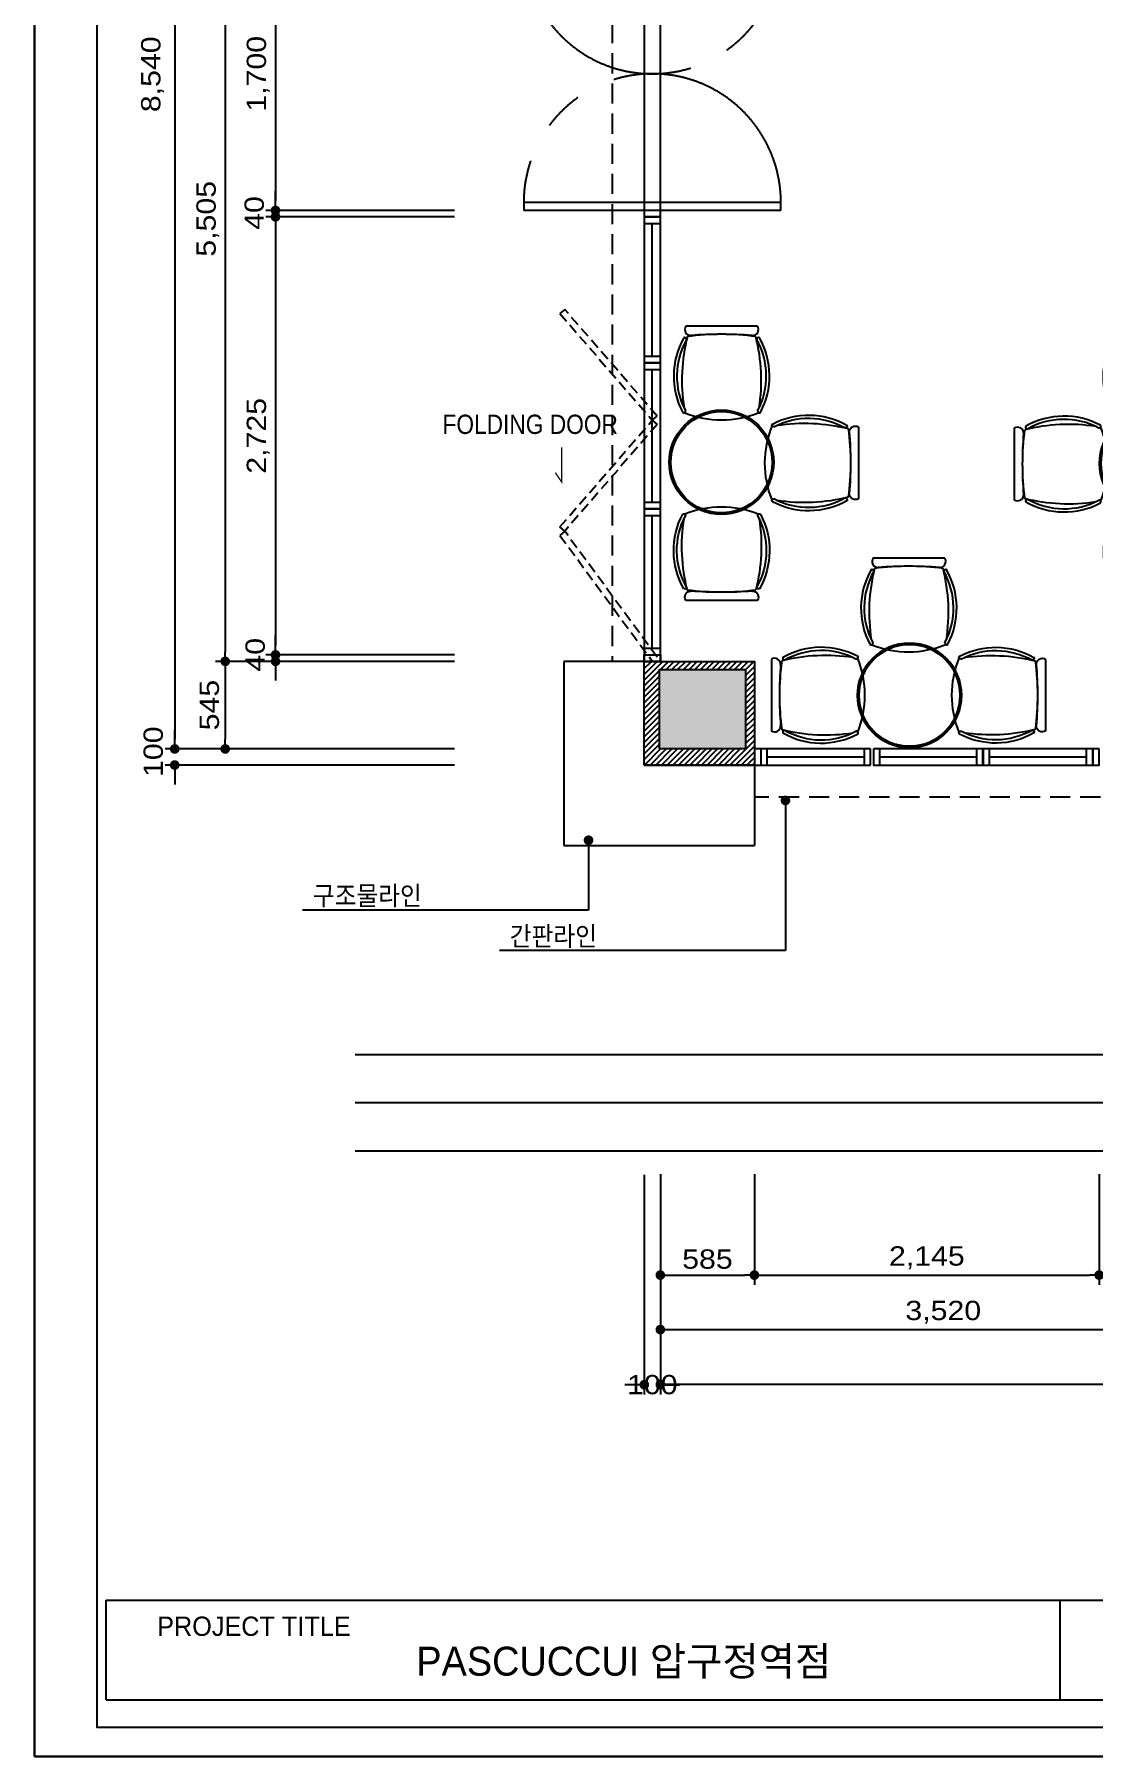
# Model space of a CAD drawing. Extents: x 700607 to 725777, y -92033 to -74213.
# Drawn here: x 700607 to 707196, y -92033 to -81320 of the extents above; entities that cross this region are included whole.
import ezdxf

# ---------------------------------------------------------------- set-up
doc = ezdxf.new("R2010")
doc.units = 0
doc.header["$MEASUREMENT"] = 0
for name, pattern in [('CENTER', [65, 60, -2, 1, -2]), ('CENTER2', [1.125, 0.75, -0.125, 0.125, -0.125]), ('HIDDEN2', [0.1875, 0.125, -0.0625])]:
    doc.linetypes.add(name, pattern=pattern)
doc.layers.get('0').update_dxf_attribs({"linetype": 'CONTINUOUS'})
doc.layers.get('DEFPOINTS').update_dxf_attribs({"linetype": 'CONTINUOUS'})
for name, color, linetype in [('253dim', 253, 'CONTINUOUS'), ('C200-CEN', 2, 'CENTER'), ('DOOR', 6, 'CONTINUOUS'), ('FUR', 6, 'CONTINUOUS'), ('SH', 3, 'CONTINUOUS'), ('TEXT', 7, 'CONTINUOUS'), ('WAL', 3, 'CONTINUOUS'), ('WALL', 2, 'CONTINUOUS')]:
    doc.layers.add(name, color=color, linetype=linetype)
doc.styles.add('A3', font='', dxfattribs={"width": 0.9, "height": 100})
doc.styles.get("Standard").update_dxf_attribs({"font": 'DotumChe.ttf'})
doc.styles.add('TITLE', font='')
doc.styles.add('울릉도L', font='', dxfattribs={"width": 1.2})
doc.styles.get('A3').set_extended_font_data('HY울릉도L')
doc.styles.get('TITLE').set_extended_font_data('HYHeadLine-Medium')
doc.styles.get('울릉도L').set_extended_font_data('HY울릉도L')
doc.dimstyles.new('CH60', dxfattribs={"dimscale": 60, "dimtxt": 2, "dimasz": 1, "dimexe": 1, "dimexo": 2, "dimgap": 0.6, "dimtad": 1, "dimdec": 0, "dimzin": 0, "dimdsep": 46, "dimlunit": 6, "dimtxsty": '울릉도L', "dimblk": 'DOT', "dimcen": 5, "dimclrd": 5, "dimclre": 5, "dimclrt": 7, "dimadec": 0, "dimazin": 0, "dimtfac": 1, "dimtdec": 0, "dimtix": 1, "dimtofl": 0, "dimtmove": 2, "dimatfit": 3, "dimldrblk": 'DOT', "dimfxl": 1, "dimtolj": 1, "dimtzin": 0, "dimarcsym": 0})
doc.dimstyles.get("Standard").update_dxf_attribs({"dimtxt": 0.18, "dimasz": 0.18, "dimexe": 0.18, "dimexo": 0.0625, "dimgap": 0.09, "dimtad": 0, "dimtih": 1, "dimtoh": 1, "dimdec": 4, "dimzin": 0, "dimdsep": 46, "dimtxsty": 'Standard', "dimcen": 0.09, "dimadec": 0, "dimazin": 0, "dimtfac": 1, "dimtdec": 4, "dimtofl": 0, "dimtmove": 0, "dimatfit": 3, "dimfxl": 1, "dimtolj": 1, "dimtzin": 0, "dimarcsym": 0})

# ---------------------------------------------------------------- blocks, each defined once
blk = doc.blocks.new('DOT')
at = {"color": 0, "linetype": 'ByBlock'}
blk.add_line((-0.5, 0), (-1, 0), dxfattribs=at)
at = {"color": 0, "linetype": 'ByBlock', "const_width": 0.5}
blk.add_lwpolyline([(-0.25, 0, 1), (0.25, 0, 1)], format="xyb", close=True, dxfattribs=at)
blk = doc.blocks.new('_DOT')
at = {"color": 0, "linetype": 'ByBlock'}
blk.add_line((-0.5, 0), (-1, 0), dxfattribs=at)
at = {"color": 0, "linetype": 'ByBlock', "const_width": 0.5}
blk.add_lwpolyline([(-0.25, 0, 1), (0.25, 0, 1)], format="xyb", close=True, dxfattribs=at)
blk = doc.blocks.new('*D49')
at = {"layer": '253dim', "color": 5, "lineweight": -2, "transparency": 16777216}
for p, q in [((703220, -77225), (701420, -77225)), ((701480, -77285), (701480, -85705)), ((703220, -85765), (701420, -85765))]:
    blk.add_line(p, q, dxfattribs=at)
at = {"layer": 'DEFPOINTS', "color": 0, "transparency": 16777216}
for p in [(703340, -77225), (701480, -85765), (703340, -85765)]:
    blk.add_point(p, dxfattribs=at)
at = {"layer": '253dim', "color": 5, "lineweight": -2, "transparency": 16777216, "xscale": 60, "yscale": 60, "zscale": 60}
for p, rotation in [((701480, -77225), 90), ((701480, -85765), 270)]:
    blk.add_blockref('_DOT', p, dxfattribs=dict(at, rotation=rotation))
at = {"layer": '253dim', "color": 7, "transparency": 16777216, "insert": (701342, -81568), "char_height": 120, "attachment_point": 5, "rotation": 90, "style": '울릉도L'}
blk.add_mtext('\\A1;8,540', dxfattribs=at)
blk = doc.blocks.new('*D50')
at = {"layer": '253dim', "color": 5, "lineweight": -2, "transparency": 16777216}
for p, q in [((703220, -79715), (701734, -79715)), ((701794, -79775), (701794, -85160)), ((703220, -85220), (701734, -85220))]:
    blk.add_line(p, q, dxfattribs=at)
at = {"layer": 'DEFPOINTS', "color": 0, "transparency": 16777216}
for p in [(703340, -79715), (701794, -85220), (703340, -85220)]:
    blk.add_point(p, dxfattribs=at)
at = {"layer": '253dim', "color": 5, "lineweight": -2, "transparency": 16777216, "xscale": 60, "yscale": 60, "zscale": 60}
for p, rotation in [((701794, -79715), 90), ((701794, -85220), 270)]:
    blk.add_blockref('_DOT', p, dxfattribs=dict(at, rotation=rotation))
at = {"layer": '253dim', "color": 7, "transparency": 16777216, "insert": (701686, -82467), "char_height": 120, "attachment_point": 5, "rotation": 90, "style": '울릉도L'}
blk.add_mtext('\\A1;5,505', dxfattribs=at)
blk = doc.blocks.new('*D51')
at = {"layer": '253dim', "color": 5, "lineweight": -2, "transparency": 16777216}
for p, q in [((703220, -80715), (702047, -80715)), ((702107, -80775), (702107, -82355)), ((703220, -82415), (702047, -82415))]:
    blk.add_line(p, q, dxfattribs=at)
at = {"layer": 'DEFPOINTS', "color": 0, "transparency": 16777216}
for p in [(703340, -80715), (702107, -82415), (703340, -82415)]:
    blk.add_point(p, dxfattribs=at)
at = {"layer": '253dim', "color": 5, "lineweight": -2, "transparency": 16777216, "xscale": 60, "yscale": 60, "zscale": 60}
for p, rotation in [((702107, -80715), 90), ((702107, -82415), 270)]:
    blk.add_blockref('_DOT', p, dxfattribs=dict(at, rotation=rotation))
at = {"layer": '253dim', "color": 7, "transparency": 16777216, "insert": (701999, -81565), "char_height": 120, "attachment_point": 5, "rotation": 90, "style": '울릉도L'}
blk.add_mtext('\\A1;1,700', dxfattribs=at)
blk = doc.blocks.new('*D52')
at = {"layer": '253dim', "color": 5, "lineweight": -2, "transparency": 16777216}
for p, q in [((703220, -85220), (701734, -85220)), ((701794, -85280), (701794, -85705)), ((703220, -85765), (701734, -85765))]:
    blk.add_line(p, q, dxfattribs=at)
at = {"layer": 'DEFPOINTS', "color": 0, "transparency": 16777216}
for p in [(703340, -85220), (701794, -85765), (703340, -85765)]:
    blk.add_point(p, dxfattribs=at)
at = {"layer": '253dim', "color": 5, "lineweight": -2, "transparency": 16777216, "xscale": 60, "yscale": 60, "zscale": 60}
for p, rotation in [((701794, -85220), 90), ((701794, -85765), 270)]:
    blk.add_blockref('_DOT', p, dxfattribs=dict(at, rotation=rotation))
at = {"layer": '253dim', "color": 7, "transparency": 16777216, "insert": (701696, -85492), "char_height": 120, "attachment_point": 5, "rotation": 90, "style": '울릉도L'}
blk.add_mtext('\\A1;545', dxfattribs=at)
blk = doc.blocks.new('*D53')
at = {"layer": '253dim', "color": 5, "lineweight": -2, "transparency": 16777216}
for p, q in [((701480, -85705), (701480, -85645)), ((703220, -85765), (701420, -85765)), ((703220, -85865), (701420, -85865)), ((701480, -85925), (701480, -85985))]:
    blk.add_line(p, q, dxfattribs=at)
at = {"layer": 'DEFPOINTS', "color": 0, "transparency": 16777216}
for p in [(703340, -85765), (701480, -85865), (703340, -85865)]:
    blk.add_point(p, dxfattribs=at)
at = {"layer": '253dim', "color": 5, "lineweight": -2, "transparency": 16777216, "xscale": 60, "yscale": 60, "zscale": 60}
for p, rotation in [((701480, -85765), 270), ((701480, -85865), 90)]:
    blk.add_blockref('_DOT', p, dxfattribs=dict(at, rotation=rotation))
at = {"layer": '253dim', "color": 7, "transparency": 16777216, "insert": (701347, -85782), "char_height": 120, "attachment_point": 5, "rotation": 90, "style": '울릉도L'}
blk.add_mtext('\\A1;100', dxfattribs=at)
blk = doc.blocks.new('*D54')
at = {"layer": '253dim', "color": 5, "lineweight": -2, "transparency": 16777216}
for p, q in [((703220, -82455), (702047, -82455)), ((702107, -82515), (702107, -85120)), ((703220, -85180), (702047, -85180))]:
    blk.add_line(p, q, dxfattribs=at)
at = {"layer": 'DEFPOINTS', "color": 0, "transparency": 16777216}
for p in [(703340, -82455), (702107, -85180), (703340, -85180)]:
    blk.add_point(p, dxfattribs=at)
at = {"layer": '253dim', "color": 5, "lineweight": -2, "transparency": 16777216, "xscale": 60, "yscale": 60, "zscale": 60}
for p, rotation in [((702107, -82455), 90), ((702107, -85180), 270)]:
    blk.add_blockref('_DOT', p, dxfattribs=dict(at, rotation=rotation))
at = {"layer": '253dim', "color": 7, "transparency": 16777216, "insert": (701999, -83817), "char_height": 120, "attachment_point": 5, "rotation": 90, "style": '울릉도L'}
blk.add_mtext('\\A1;2,725', dxfattribs=at)
blk = doc.blocks.new('*D55')
at = {"layer": '253dim', "color": 5, "lineweight": -2, "transparency": 16777216}
for p, q in [((702107, -85120), (702107, -85060)), ((703220, -85180), (702047, -85180)), ((703220, -85220), (702047, -85220)), ((702107, -85280), (702107, -85340))]:
    blk.add_line(p, q, dxfattribs=at)
at = {"layer": 'DEFPOINTS', "color": 0, "transparency": 16777216}
for p in [(702107, -85220), (703340, -85180), (703340, -85220)]:
    blk.add_point(p, dxfattribs=at)
at = {"layer": '253dim', "color": 5, "lineweight": -2, "transparency": 16777216, "xscale": 60, "yscale": 60, "zscale": 60}
for p, rotation in [((702107, -85180), 270), ((702107, -85220), 90)]:
    blk.add_blockref('_DOT', p, dxfattribs=dict(at, rotation=rotation))
at = {"layer": '253dim', "color": 7, "transparency": 16777216, "insert": (701981, -85179), "char_height": 120, "attachment_point": 5, "rotation": 90, "style": '울릉도L'}
blk.add_mtext('\\A1;40', dxfattribs=at)
blk = doc.blocks.new('A$C5D606B05')
at = {"layer": 'SH', "const_width": 7.94}
blk.add_lwpolyline([(0, 4), (215, 4), (157, 43)], dxfattribs=at)
blk = doc.blocks.new('A$C77AA6D7C')
at = {"layer": 'C200-CEN', "color": 8, "linetype": 'Continuous', "rotation": 270}
blk.add_blockref('A$C5D606B05', (0, 227), dxfattribs=at)
blk = doc.blocks.new('*D56')
at = {"layer": '253dim', "color": 5, "lineweight": -2, "transparency": 16777216}
for p, q in [((702107, -82355), (702107, -82295)), ((703220, -82415), (702047, -82415)), ((703220, -82455), (702047, -82455)), ((702107, -82515), (702107, -82575))]:
    blk.add_line(p, q, dxfattribs=at)
at = {"layer": 'DEFPOINTS', "color": 0, "transparency": 16777216}
for p in [(702107, -82455), (703340, -82415), (703340, -82455)]:
    blk.add_point(p, dxfattribs=at)
at = {"layer": '253dim', "color": 5, "lineweight": -2, "transparency": 16777216, "xscale": 60, "yscale": 60, "zscale": 60}
for p, rotation in [((702107, -82415), 270), ((702107, -82455), 90)]:
    blk.add_blockref('_DOT', p, dxfattribs=dict(at, rotation=rotation))
at = {"layer": '253dim', "color": 7, "transparency": 16777216, "insert": (701975, -82431), "char_height": 120, "attachment_point": 5, "rotation": 90, "style": '울릉도L'}
blk.add_mtext('\\A1;40', dxfattribs=at)
blk = doc.blocks.new('*D63')
at = {"layer": '253dim', "color": 5, "lineweight": -2, "transparency": 16777216}
for p, q in [((704501, -88415), (704501, -89777)), ((722137, -88415), (722137, -89777)), ((704561, -89717), (712731, -89717)), ((722077, -89717), (713437, -89717))]:
    blk.add_line(p, q, dxfattribs=at)
at = {"layer": 'DEFPOINTS', "color": 0, "transparency": 16777216}
for p in [(704501, -88295), (722137, -88295), (722137, -89717)]:
    blk.add_point(p, dxfattribs=at)
at = {"layer": '253dim', "color": 5, "lineweight": -2, "transparency": 16777216, "xscale": 60, "yscale": 60, "zscale": 60, "rotation": 180}
blk.add_blockref('_DOT', (704501, -89717), dxfattribs=at)
at = {"layer": '253dim', "color": 5, "lineweight": -2, "transparency": 16777216, "xscale": 60, "yscale": 60, "zscale": 60}
blk.add_blockref('_DOT', (722137, -89717), dxfattribs=at)
at = {"layer": '253dim', "color": 7, "transparency": 16777216, "insert": (713084, -89717), "char_height": 120, "attachment_point": 5, "style": '울릉도L'}
blk.add_mtext('\\A1;17,636', dxfattribs=at)
blk = doc.blocks.new('*D64')
at = {"layer": '253dim', "color": 5, "lineweight": -2, "transparency": 16777216}
for p, q in [((704401, -88415), (704401, -89780)), ((704501, -88415), (704501, -89780)), ((704341, -89720), (704281, -89720)), ((704561, -89720), (704621, -89720))]:
    blk.add_line(p, q, dxfattribs=at)
at = {"layer": 'DEFPOINTS', "color": 0, "transparency": 16777216}
for p in [(704401, -88295), (704501, -88295), (704501, -89720)]:
    blk.add_point(p, dxfattribs=at)
at = {"layer": '253dim', "color": 5, "lineweight": -2, "transparency": 16777216, "xscale": 60, "yscale": 60, "zscale": 60}
blk.add_blockref('_DOT', (704401, -89720), dxfattribs=at)
at = {"layer": '253dim', "color": 5, "lineweight": -2, "transparency": 16777216, "xscale": 60, "yscale": 60, "zscale": 60, "rotation": 180}
blk.add_blockref('_DOT', (704501, -89720), dxfattribs=at)
at = {"layer": '253dim', "color": 7, "transparency": 16777216, "insert": (704451, -89720), "char_height": 120, "attachment_point": 5, "style": '울릉도L'}
blk.add_mtext('\\A1;100', dxfattribs=at)
blk = doc.blocks.new('*D67')
at = {"layer": '253dim', "color": 5, "lineweight": -2, "transparency": 16777216}
for p, q in [((705086, -88411), (705086, -89098)), ((707231, -88411), (707231, -89098)), ((705146, -89038), (707171, -89038))]:
    blk.add_line(p, q, dxfattribs=at)
at = {"layer": 'DEFPOINTS', "color": 0, "transparency": 16777216}
for p in [(705086, -88291), (707231, -88291), (707231, -89038)]:
    blk.add_point(p, dxfattribs=at)
at = {"layer": '253dim', "color": 5, "lineweight": -2, "transparency": 16777216, "xscale": 60, "yscale": 60, "zscale": 60, "rotation": 180}
blk.add_blockref('_DOT', (705086, -89038), dxfattribs=at)
at = {"layer": '253dim', "color": 5, "lineweight": -2, "transparency": 16777216, "xscale": 60, "yscale": 60, "zscale": 60}
blk.add_blockref('_DOT', (707231, -89038), dxfattribs=at)
at = {"layer": '253dim', "color": 7, "transparency": 16777216, "insert": (706159, -88930), "char_height": 120, "attachment_point": 5, "style": '울릉도L'}
blk.add_mtext('\\A1;2,145', dxfattribs=at)
blk = doc.blocks.new('*D68')
at = {"layer": '253dim', "color": 5, "lineweight": -2, "transparency": 16777216}
for p, q in [((708021, -88341), (708021, -89437)), ((704501, -88411), (704501, -89437)), ((704561, -89377), (707961, -89377))]:
    blk.add_line(p, q, dxfattribs=at)
at = {"layer": 'DEFPOINTS', "color": 0, "transparency": 16777216}
for p in [(708021, -88221), (704501, -88291), (708021, -89377)]:
    blk.add_point(p, dxfattribs=at)
at = {"layer": '253dim', "color": 5, "lineweight": -2, "transparency": 16777216, "xscale": 60, "yscale": 60, "zscale": 60, "rotation": 180}
blk.add_blockref('_DOT', (704501, -89377), dxfattribs=at)
at = {"layer": '253dim', "color": 5, "lineweight": -2, "transparency": 16777216, "xscale": 60, "yscale": 60, "zscale": 60}
blk.add_blockref('_DOT', (708021, -89377), dxfattribs=at)
at = {"layer": '253dim', "color": 7, "transparency": 16777216, "insert": (706261, -89269), "char_height": 120, "attachment_point": 5, "style": '울릉도L'}
blk.add_mtext('\\A1;3,520', dxfattribs=at)
blk = doc.blocks.new('*D70')
at = {"layer": '253dim', "color": 5, "lineweight": -2, "transparency": 16777216}
for p, q in [((704501, -88411), (704501, -89098)), ((705086, -88411), (705086, -89098)), ((704561, -89038), (705026, -89038))]:
    blk.add_line(p, q, dxfattribs=at)
at = {"layer": 'DEFPOINTS', "color": 0, "transparency": 16777216}
for p in [(704501, -88291), (705086, -88291), (705086, -89038)]:
    blk.add_point(p, dxfattribs=at)
at = {"layer": '253dim', "color": 5, "lineweight": -2, "transparency": 16777216, "xscale": 60, "yscale": 60, "zscale": 60, "rotation": 180}
blk.add_blockref('_DOT', (704501, -89038), dxfattribs=at)
at = {"layer": '253dim', "color": 5, "lineweight": -2, "transparency": 16777216, "xscale": 60, "yscale": 60, "zscale": 60}
blk.add_blockref('_DOT', (705086, -89038), dxfattribs=at)
at = {"layer": '253dim', "color": 7, "transparency": 16777216, "insert": (704794, -88939), "char_height": 120, "attachment_point": 5, "style": '울릉도L'}
blk.add_mtext('\\A1;585', dxfattribs=at)
blk = doc.blocks.new('A$C3C082F64')
at = {"color": 0}
blk.add_line((521, 582), (75, 582), dxfattribs=at)
for centre, radius, start, end in [((107, 562), 37.5, 147.1029, 271.1095), ((490, 562), 37.5, 268.9821, 32.8984), ((1159, 246), 1108, 165.776, 188.8849), ((298, -1099), 1631, 82.486, 97.514), ((298, -1879), 2411, 85.4624, 94.5376), ((-564, 245), 1109, 351.142, 14.2144), ((297, 614), 614, 248.1396, 291.9487)]:
    blk.add_arc(centre, radius, start, end, dxfattribs=at)
at = {"layer": 'WAL', "color": 0}
for p, q in [((274, 532), (274, 532)), ((313, 531), (313, 531))]:
    blk.add_line(p, q, dxfattribs=at)
at = {"layer": 'WALL', "color": 5, "linetype": 'Continuous'}
for centre, radius, start, end in [((481, 272), 481, 150.3578, 207.9596), ((481, 272), 461, 150.3578, 207.9596), ((68, 499), 12.2, 7.833, 117.6422), ((528, 499), 12.2, 62.3578, 172.167), ((115, 272), 461, 332.0404, 29.6422), ((115, 272), 481, 332.0404, 29.6422), ((64, 53), 10.2, 221.7276, 17.3832), ((533, 53), 10.2, 162.6168, 318.2724)]:
    blk.add_arc(centre, radius, start, end, dxfattribs=at)
blk = doc.blocks.new('A$C63BB67F7')
at = {"layer": 'WALL', "color": 7, "linetype": 'Continuous', "xscale": -1, "rotation": 270}
blk.add_blockref('A$C3C082F64', (0, 0), dxfattribs=at)
blk = doc.blocks.new('A$C78372581')
at = {"layer": 'FUR', "linetype": 'Continuous'}
blk.add_circle((325, 325), 325, dxfattribs=at)
at = {"layer": 'FUR', "color": 9, "linetype": 'Continuous'}
blk.add_circle((325, 325), 315, dxfattribs=at)
blk = doc.blocks.new('A$C055F57D1')
at = {"layer": 'WALL', "color": 7, "linetype": 'Continuous'}
for name, p in [('A$C3C082F64', (28, 1123)), ('A$C63BB67F7', (596, 557))]:
    blk.add_blockref(name, p, dxfattribs=at)
at = {"layer": 'WALL', "color": 9, "linetype": 'Continuous', "rotation": 270}
blk.add_blockref('A$C78372581', (0, 1184), dxfattribs=at)
at = {"layer": 'WALL', "color": 7, "linetype": 'Continuous', "xscale": -1, "rotation": 180}
blk.add_blockref('A$C3C082F64', (28, 582), dxfattribs=at)
blk = doc.blocks.new('A$C4F4579AA')
at = {"layer": 'WALL', "color": 9, "linetype": 'Continuous'}
blk.add_blockref('A$C055F57D1', (0, 0), dxfattribs=at)
blk = doc.blocks.new('A$C3B5C2F92')
at = {"layer": 'WALL', "color": 9, "linetype": 'Continuous', "xscale": -1, "rotation": 270}
blk.add_blockref('A$C4F4579AA', (0, 0), dxfattribs=at)
blk = doc.blocks.new('A$C33B0298C')
at = {"layer": 'WALL', "color": 9, "linetype": 'Continuous'}
blk.add_blockref('A$C3B5C2F92', (0, 0), dxfattribs=at)
blk = doc.blocks.new('A$C0FE52CE2')
at = {"layer": 'WALL', "color": 9, "linetype": 'Continuous'}
for p, q in [((682, 100), (0, 100)), ((0, 0), (682, 0)), ((40, 50), (642, 50)), ((642, 100), (642, 0)), ((682, 100), (642, 100)), ((642, 0), (682, 0)), ((682, 0), (682, 100)), ((682, 0), (682, 100))]:
    blk.add_line(p, q, dxfattribs=at)
blk.add_lwpolyline([(0, 100), (0, 0), (40, 0), (40, 100)], close=True, dxfattribs=at)
blk = doc.blocks.new('A$C5E9B525E')
at = {"layer": 'WALL', "color": 9, "linetype": 'Continuous'}
blk.add_line((50, 40), (50, 868), dxfattribs=at)
for points in [[(0, 0), (100, 0), (100, 908), (0, 908)], [(0, 868), (100, 868), (100, 908), (0, 908)], [(0, 0), (100, 0), (100, 40), (0, 40)]]:
    blk.add_lwpolyline(points, close=True, dxfattribs=at)

msp = doc.modelspace()

# ---------------------------------------------------------------- hatches: boundary and pattern name
at = {"layer": 'WALL', "linetype": 'Continuous'}
h = msp.add_hatch(dxfattribs=at)
h.set_pattern_fill('ANSI31', color=9, scale=200, angle=360, style=0)
h.set_pattern_definition([(45, (696507.55, -79688.55), (-17.67767, 17.67767), [])])
h.paths.add_polyline_path([(704401.1, -85219.9), (704401.1, -85864.9), (705086.1, -85864.9), (705086.1, -85219.9)])
h.paths.add_polyline_path([(705031.1, -85269.9), (705031.1, -85764.9), (704496.1, -85764.9), (704496.1, -85269.9)], flags=16)
msp.add_hatch(color=9, dxfattribs=at).paths.add_polyline_path([(705031.1, -85269.9), (704496.1, -85269.9), (704496.1, -85764.9), (705031.1, -85764.9)])

# ---------------------------------------------------------------- linework, layer by layer
at = {"color": 0}
for p, q in [((701052.8, -91059.2), (711319.4, -91059.2)), ((701052.8, -91679.3), (701052.8, -91059.2)), ((706988.7, -91679.3), (706988.7, -91059.2)), ((701052.8, -91679.3), (711319.4, -91679.3))]:
    msp.add_line(p, q, dxfattribs=at)
at = {"color": 7, "linetype": 'HIDDEN2'}
msp.add_line((706988.7, -91679.3), (706988.7, -91059.2), dxfattribs=at)
at = {"color": 2}
msp.add_lwpolyline([(700996.6, -75069.7), (724491.4, -75069.7), (724491.4, -91852.9), (700996.6, -91852.9)], close=True, dxfattribs=at)
at = {"layer": 'C200-CEN', "color": 4, "linetype": 'Continuous', "ltscale": 80}
for p, q in [((705251.1, -82364.9), (703651.1, -82364.9)), ((705251.1, -82414.9), (703651.1, -82414.9))]:
    msp.add_line(p, q, dxfattribs=at)
at = {"layer": 'C200-CEN', "color": 4, "linetype": 'HIDDEN2', "ltscale": 500}
for p, q in [((703906, -84410), (703875.7, -84436.2)), ((704481.3, -85193.7), (703906, -84410)), ((703875.7, -84436.2), (704451.1, -85219.9))]:
    msp.add_line(p, q, dxfattribs=at)
for points in [[(704451.1, -83720.1), (704481.3, -83693.9), (703906, -83030.3), (703875.7, -83056.5)], [(704451.1, -83720.1), (704481.3, -83746.3), (703906, -84410), (703875.7, -84383.8)]]:
    msp.add_lwpolyline(points, close=True, dxfattribs=at)
at = {"layer": 'DEFPOINTS', "color": 8}
for p, q in [((700607.2, -92032.9), (700607.2, -74212.9)), ((700607.2, -74212.9), (700607.2, -92032.9)), ((700607.2, -74212.9), (700607.2, -92032.9)), ((700607.2, -92032.9), (700607.2, -74212.9)), ((700607.2, -92032.9), (700607.2, -74212.9)), ((700607.2, -74212.9), (700607.2, -92032.9)), ((700607.2, -92032.9), (700607.2, -74212.9)), ((700607.2, -92032.9), (700607.2, -74212.9)), ((700607.2, -92032.9), (725776.6, -92032.9)), ((700607.2, -92032.9), (725776.6, -92032.9)), ((700607.2, -92032.9), (725776.6, -92032.9)), ((700607.2, -92032.9), (725776.6, -92032.9))]:
    msp.add_line(p, q, dxfattribs=at)
at = {"layer": 'DEFPOINTS', "color": 9, "linetype": 'Continuous'}
msp.add_line((725776.6, -92032.9), (700607.2, -92032.9), dxfattribs=at)
at = {"layer": 'DOOR', "color": 1, "linetype": 'CENTER2', "ltscale": 2000}
for centre, start, end in [((704451.1, -80764.9), 180, 360), ((704451.1, -82364.9), 0, 180)]:
    msp.add_arc(centre, 800, start, end, dxfattribs=at)
at = {"layer": 'WAL', "color": 3, "linetype": 'Continuous'}
for p, q in [((704501.1, -82414.9), (704401.1, -82414.9)), ((704501.1, -85219.9), (704401.1, -85219.9)), ((702602, -87664.9), (707820.1, -87664.9)), ((702602, -87964.9), (707820.1, -87964.9))]:
    msp.add_line(p, q, dxfattribs=at)
at = {"layer": 'WAL', "color": 2, "linetype": 'Continuous'}
msp.add_line((702602, -88264.9), (709325.1, -88264.9), dxfattribs=at)
at = {"layer": 'WAL', "color": 3, "linetype": 'Continuous'}
msp.add_lwpolyline([(704401.1, -85864.9), (704401.1, -85219.9), (705086.1, -85219.9), (705086.1, -85864.9)], close=True, dxfattribs=at)
at = {"layer": 'WAL', "color": 2, "linetype": 'Continuous'}
msp.add_lwpolyline([(704496.1, -85764.9), (704496.1, -85269.9), (705031.1, -85269.9), (705031.1, -85764.9)], close=True, dxfattribs=at)
at = {"layer": 'WALL', "color": 0, "linetype": 'HIDDEN2', "ltscale": 1000}
for p, q in [((704201.1, -77124.9), (704201.1, -85219.9)), ((722426.1, -86064.9), (705086.1, -86064.9))]:
    msp.add_line(p, q, dxfattribs=at)
at = {"layer": 'WALL', "color": 9, "linetype": 'Continuous'}
for p, q in [((704401.1, -80714.9), (704401.1, -82414.9)), ((704501.1, -82414.9), (704501.1, -80714.9)), ((704401.1, -82454.9), (704401.1, -85219.9)), ((704501.1, -85219.9), (704501.1, -82454.9))]:
    msp.add_line(p, q, dxfattribs=at)
at = {"layer": 'WALL', "color": 4, "linetype": 'Continuous'}
for p, q in [((703651.1, -82364.9), (703651.1, -82414.9)), ((705251.1, -82414.9), (705251.1, -82364.9))]:
    msp.add_line(p, q, dxfattribs=at)
at = {"layer": 'WALL', "color": 0, "linetype": 'Continuous'}
for p, q in [((704401.1, -85219.9), (703901.1, -85219.9)), ((703901.1, -85219.9), (703901.1, -86364.9)), ((705086.1, -85864.9), (705086.1, -86364.9)), ((703901.1, -86364.9), (705086.1, -86364.9))]:
    msp.add_line(p, q, dxfattribs=at)
at = {"layer": 'WALL', "color": 3, "linetype": 'Continuous'}
for p, q in [((705126.1, -85764.9), (705086.1, -85764.9)), ((705086.1, -85764.9), (705086.1, -85864.9)), ((705126.1, -85764.9), (705126.1, -85864.9)), ((705086.1, -85864.9), (705126.1, -85864.9))]:
    msp.add_line(p, q, dxfattribs=at)
at = {"layer": 'WALL', "color": 1, "linetype": 'Continuous'}
msp.add_line((704401.1, -85864.9), (705086.1, -85864.9), dxfattribs=at)
at = {"layer": 'WALL', "color": 3, "linetype": 'Continuous'}
for points in [[(704401.1, -82454.9), (704501.1, -82454.9), (704501.1, -82414.9), (704401.1, -82414.9)], [(704401.1, -85179.9), (704501.1, -85179.9), (704501.1, -85219.9), (704401.1, -85219.9)], [(707231.1, -85764.9), (707191.1, -85764.9), (707191.1, -85864.9), (707231.1, -85864.9)]]:
    msp.add_lwpolyline(points, close=True, dxfattribs=at)

# ---------------------------------------------------------------- block references
at = {"layer": 'C200-CEN', "color": 2, "linetype": 'Continuous', "xscale": -1}
msp.add_blockref('A$C77AA6D7C', (703890.7, -84116.1), dxfattribs=at)
at = {"layer": 'WALL', "color": 9, "linetype": 'Continuous'}
for name, p in [('A$C5E9B525E', (704401.1, -83363.2)), ('A$C055F57D1', (704556, -84840.5)), ('A$C5E9B525E', (704401.1, -84271.5)), ('A$C5E9B525E', (704401.1, -85179.9)), ('A$C33B0298C', (705191.9, -85756.5)), ('A$C0FE52CE2', (705126.1, -85864.9)), ('A$C0FE52CE2', (705826.1, -85864.9)), ('A$C0FE52CE2', (706508.6, -85864.9))]:
    msp.add_blockref(name, p, dxfattribs=at)
at = {"layer": 'WALL', "color": 9, "linetype": 'Continuous', "xscale": -1}
msp.add_blockref('A$C055F57D1', (707880.9, -84847.8), dxfattribs=at)

# ---------------------------------------------------------------- texts
at = {"color": 0, "style": 'TITLE'}
for s, height, p in [('PROJECT TITLE', 120, (701370.6, -91282.2)), ('PASCUCCUI 압구정역점', 180, (702983.1, -91529.5))]:
    msp.add_text(s, height=height, dxfattribs=at).set_placement(p)
at = {"layer": 'TEXT', "style": 'A3', "width": 0.9}
for s, p in [('FOLDING DOOR', (703145.8, -83805.3)), ('구조물라인', (702339.5, -86737.5)), ('간판라인', (703564.7, -86989.3))]:
    msp.add_text(s, height=120, dxfattribs=at).set_placement(p)

# ---------------------------------------------------------------- dimensions: what is measured, and where the dimension line sits
at = {"layer": '253dim'}
for base, p1, p2, picture, middle in [((701480.4, -85764.9), (703340, -77224.8), (703340, -85764.9), '*D49', (701341.6, -81567.8)), ((702106.8, -82454.9), (703340, -82414.9), (703340, -82454.9), '*D56', (701974.6, -82431.5)), ((702106.8, -85219.9), (703340, -85179.9), (703340, -85219.9), '*D55', (701980.9, -85179.4)), ((701480.4, -85864.9), (703340, -85764.9), (703340, -85864.9), '*D53', (701346.9, -85781.7))]:
    dim = msp.add_linear_dim(base=base, p1=p1, p2=p2, angle=90, dimstyle='CH60', dxfattribs=at)
    dim.commit()
    dim.dimension.update_dxf_attribs({"geometry": picture, "text_midpoint": middle, "dimtype": 160})
for base, p1, p2, picture, middle in [((701793.6, -85219.9), (703340, -79714.9), (703340, -85219.9), '*D50', (701685.8, -82467.4)), ((702106.8, -82414.9), (703340, -80714.9), (703340, -82414.9), '*D51', (701999, -81564.9)), ((702106.8, -85179.9), (703340, -82454.9), (703340, -85179.9), '*D54', (701999, -83817.4)), ((701793.6, -85764.9), (703340, -85219.9), (703340, -85764.9), '*D52', (701696.3, -85492.4))]:
    dim = msp.add_linear_dim(base=base, p1=p1, p2=p2, angle=90, dimstyle='CH60', dxfattribs=at)
    dim.commit()
    dim.dimension.update_dxf_attribs({"geometry": picture, "text_midpoint": middle})
for base, p1, p2, picture, middle in [((708021.1, -89377.3), (704501.1, -88291.4), (708021.1, -88221.4), '*D68', (706261.1, -89269.4)), ((705086.1, -89037.9), (704501.1, -88291.4), (705086.1, -88291.4), '*D70', (704793.6, -88939.3)), ((707231.1, -89037.9), (705086.1, -88291.4), (707231.1, -88291.4), '*D67', (706158.6, -88930))]:
    dim = msp.add_linear_dim(base=base, p1=p1, p2=p2, dimstyle='CH60', dxfattribs=at)
    dim.commit()
    dim.dimension.update_dxf_attribs({"geometry": picture, "text_midpoint": middle})
for base, p1, p2, picture, middle in [((704501.1, -89720.3), (704401.1, -88294.9), (704501.1, -88294.9), '*D64', (704451.1, -89720.3)), ((722136.5713286, -89716.8105853), (704501.0713286, -88294.8817454), (722136.5713286, -88294.8817454), '*D63', (713084.1938753, -89716.8105853))]:
    dim = msp.add_linear_dim(base=base, p1=p1, p2=p2, dimstyle='CH60', dxfattribs=at)
    dim.commit()
    dim.dimension.update_dxf_attribs({"geometry": picture, "text_midpoint": middle, "dimtype": 160})

# ---------------------------------------------------------------- leaders
at = {"layer": 'WALL', "color": 1, "linetype": 'Continuous'}
for points in [[(705279.4, -86085.3), (705279.4, -87019.7), (703499.4, -87019.7)], [(704054.2, -86332.6), (704054.2, -86767.8), (702274.2, -86767.8)]]:
    msp.add_leader(points, dimstyle='Standard', override={"dimtxt": 2.5, "dimasz": 60, "dimexe": 2, "dimexo": 0, "dimgap": 1, "dimtad": 1, "dimtih": 0, "dimtoh": 0, "dimdec": 0, "dimzin": 8, "dimcen": 2.5, "dimclrd": 1, "dimclre": 1, "dimclrt": 7, "dimtofl": 1, "dimldrblk": 'DOT'}, dxfattribs=at)

doc.saveas('drawing.dxf')
